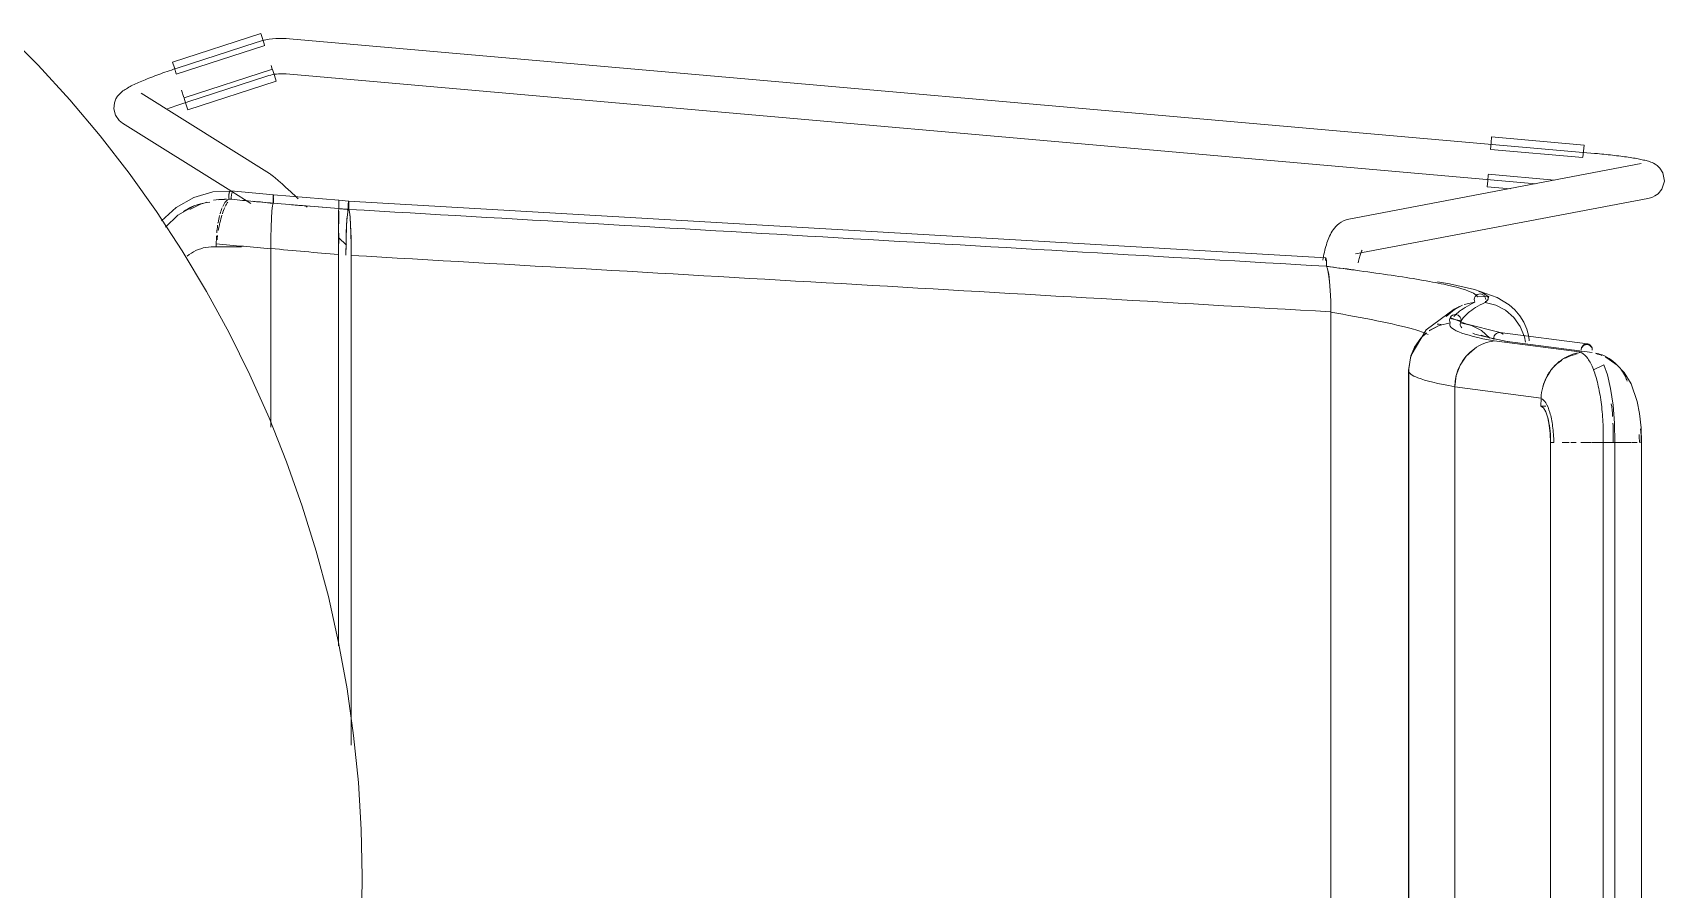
# Model space of a CAD drawing. Header units: millimetres. Extents: x 155927 to 326028, y -36033 to 97293.
# Drawn here: x 176379 to 176934, y 12301 to 12592 of the extents above; entities that cross this region are included whole.
import ezdxf

# ---------------------------------------------------------------- set-up
doc = ezdxf.new("R2010")
doc.units = ezdxf.units.MM
doc.header["$MEASUREMENT"] = 0
doc.layers.add('I-FURN', color=8, linetype='CONTINUOUS', lineweight=9)

msp = doc.modelspace()

# ---------------------------------------------------------------- linework, layer by layer
at = {"layer": 'I-FURN'}
for p, q in [((176381.21, 12580.73), (176369.96, 12592.1)), ((176426.88, 12581.73), (176456.88, 12591.42)), ((176456.88, 12591.42), (176457.51, 12589.47)), ((176428.18, 12577.69), (176458.19, 12587.38)), ((176455.25, 12588.42), (176428.43, 12579.71)), ((176455.29, 12588.44), (176455.25, 12588.42)), ((176456.39, 12588.77), (176455.29, 12588.44)), ((176457.49, 12589.05), (176456.39, 12588.77)), ((176458.61, 12589.29), (176457.49, 12589.05)), ((176457.51, 12589.47), (176458.15, 12587.5)), ((176459.73, 12589.49), (176458.61, 12589.29)), ((176460.87, 12589.64), (176459.73, 12589.49)), ((176462, 12589.74), (176460.87, 12589.64)), ((176463.14, 12589.8), (176462, 12589.74)), ((176464.29, 12589.82), (176463.14, 12589.8)), ((176465.43, 12589.79), (176464.29, 12589.82)), ((176466.57, 12589.71), (176465.43, 12589.79)), ((176909.89, 12550.76), (176466.57, 12589.71)), ((176392, 12568.91), (176381.21, 12580.73)), ((176427.51, 12579.78), (176426.88, 12581.73)), ((176460.39, 12580.57), (176460.76, 12579.41)), ((176414.32, 12574.34), (176414.83, 12574.57)), ((176414.83, 12574.57), (176415.35, 12574.81)), ((176415.35, 12574.81), (176415.9, 12575.05)), ((176415.9, 12575.05), (176416.46, 12575.29)), ((176416.46, 12575.29), (176417.04, 12575.54)), ((176417.04, 12575.54), (176417.63, 12575.79)), ((176417.63, 12575.79), (176418.24, 12576.04)), ((176418.24, 12576.04), (176418.87, 12576.29)), ((176418.87, 12576.29), (176419.51, 12576.54)), ((176419.51, 12576.54), (176420.16, 12576.79)), ((176420.16, 12576.79), (176420.83, 12577.05)), ((176420.83, 12577.05), (176421.51, 12577.3)), ((176421.51, 12577.3), (176422.19, 12577.56)), ((176422.19, 12577.56), (176422.89, 12577.81)), ((176422.89, 12577.81), (176423.6, 12578.06)), ((176423.6, 12578.06), (176424.32, 12578.32)), ((176424.32, 12578.32), (176425.04, 12578.57)), ((176425.04, 12578.57), (176425.77, 12578.82)), ((176425.77, 12578.82), (176426.5, 12579.07)), ((176426.5, 12579.07), (176427.24, 12579.32)), ((176427.24, 12579.32), (176427.98, 12579.56)), ((176428.14, 12577.81), (176427.51, 12579.78)), ((176427.98, 12579.56), (176428.43, 12579.71)), ((176460.79, 12579.31), (176430.79, 12569.62)), ((176432.09, 12565.58), (176462.1, 12575.27)), ((176432.14, 12568.3), (176458.96, 12577.01)), ((176458.96, 12577.01), (176459.59, 12577.2)), ((176459.59, 12577.2), (176460.23, 12577.37)), ((176460.23, 12577.37), (176460.88, 12577.51)), ((176460.83, 12579.19), (176461.47, 12577.22)), ((176460.88, 12577.51), (176461.53, 12577.62)), ((176461.47, 12577.22), (176462.1, 12575.27)), ((176461.53, 12577.62), (176462.19, 12577.71)), ((176462.19, 12577.71), (176462.85, 12577.77)), ((176462.85, 12577.77), (176463.51, 12577.81)), ((176463.51, 12577.81), (176464.17, 12577.82)), ((176464.17, 12577.82), (176464.83, 12577.8)), ((176464.83, 12577.8), (176465.49, 12577.76)), ((176465.49, 12577.76), (176465.52, 12577.76)), ((176465.52, 12577.75), (176889.86, 12540.47)), ((176402.31, 12556.67), (176392, 12568.91)), ((176407.15, 12567.88), (176407.67, 12569.26)), ((176407.67, 12569.26), (176408.24, 12570.17)), ((176408.24, 12570.17), (176408.75, 12570.8)), ((176408.75, 12570.8), (176409.22, 12571.26)), ((176409.22, 12571.26), (176409.65, 12571.63)), ((176409.65, 12571.63), (176410.05, 12571.95)), ((176410.05, 12571.95), (176410.44, 12572.22)), ((176410.44, 12572.22), (176410.83, 12572.48)), ((176410.83, 12572.48), (176411.22, 12572.72)), ((176411.22, 12572.72), (176411.62, 12572.96)), ((176411.62, 12572.96), (176412.03, 12573.19)), ((176412.03, 12573.19), (176412.45, 12573.42)), ((176412.45, 12573.42), (176412.89, 12573.65)), ((176412.89, 12573.65), (176413.35, 12573.87)), ((176413.35, 12573.87), (176413.82, 12574.11)), ((176413.82, 12574.11), (176414.32, 12574.34)), ((176459.86, 12543.91), (176416.28, 12571.22)), ((176429.96, 12572.2), (176430.76, 12569.72)), ((176431.46, 12567.53), (176430.83, 12569.5)), ((176406.97, 12565.9), (176407.15, 12567.88)), ((176407.56, 12563.68), (176406.97, 12565.9)), ((176408.79, 12561.94), (176407.56, 12563.68)), ((176425.16, 12565.86), (176425.79, 12566.09)), ((176425.79, 12566.09), (176426.42, 12566.32)), ((176426.42, 12566.32), (176427.07, 12566.56)), ((176427.07, 12566.56), (176427.73, 12566.8)), ((176427.73, 12566.8), (176428.39, 12567.03)), ((176428.39, 12567.03), (176429.07, 12567.27)), ((176429.07, 12567.27), (176429.75, 12567.5)), ((176429.75, 12567.5), (176430.43, 12567.73)), ((176430.43, 12567.73), (176431.12, 12567.96)), ((176431.12, 12567.96), (176431.81, 12568.19)), ((176432.09, 12565.58), (176431.46, 12567.53)), ((176431.81, 12568.19), (176432.14, 12568.3)), ((176408.79, 12561.94), (176409.91, 12561.05)), ((176409.91, 12561.05), (176446.67, 12538.02)), ((176412.12, 12544.04), (176402.31, 12556.67)), ((176874.51, 12552.23), (176874.69, 12554.29)), ((176874.69, 12554.29), (176874.87, 12556.33)), ((176874.87, 12556.33), (176906.28, 12553.57)), ((176906.28, 12553.57), (176906.1, 12551.53)), ((176925.74, 12547.28), (176826.45, 12528.47)), ((176874.5, 12552.1), (176905.91, 12549.34)), ((176906.1, 12551.53), (176905.92, 12549.47)), ((176910.05, 12550.75), (176909.89, 12550.76)), ((176910.8, 12550.68), (176910.05, 12550.75)), ((176911.55, 12550.61), (176910.8, 12550.68)), ((176912.3, 12550.54), (176911.55, 12550.61)), ((176913.04, 12550.46), (176912.3, 12550.54)), ((176913.78, 12550.39), (176913.04, 12550.46)), ((176914.51, 12550.31), (176913.78, 12550.39)), ((176915.24, 12550.23), (176914.51, 12550.31)), ((176915.96, 12550.15), (176915.24, 12550.23)), ((176916.67, 12550.06), (176915.96, 12550.15)), ((176917.36, 12549.98), (176916.67, 12550.06)), ((176918.05, 12549.89), (176917.36, 12549.98)), ((176918.73, 12549.81), (176918.05, 12549.89)), ((176919.39, 12549.72), (176918.73, 12549.81)), ((176920.04, 12549.63), (176919.39, 12549.72)), ((176920.67, 12549.54), (176920.04, 12549.63)), ((176921.29, 12549.45), (176920.67, 12549.54)), ((176921.9, 12549.36), (176921.29, 12549.45)), ((176922.48, 12549.27), (176921.9, 12549.36)), ((176923.05, 12549.17), (176922.48, 12549.27)), ((176923.6, 12549.08), (176923.05, 12549.17)), ((176924.14, 12548.99), (176923.6, 12549.08)), ((176924.65, 12548.89), (176924.14, 12548.99)), ((176925.15, 12548.8), (176924.65, 12548.89)), ((176925.62, 12548.7), (176925.15, 12548.8)), ((176926.08, 12548.61), (176925.62, 12548.7)), ((176926.53, 12548.51), (176926.08, 12548.61)), ((176926.95, 12548.41), (176926.53, 12548.51)), ((176927.37, 12548.3), (176926.95, 12548.41)), ((176927.77, 12548.2), (176927.37, 12548.3)), ((176928.16, 12548.08), (176927.77, 12548.2)), ((176928.56, 12547.96), (176928.16, 12548.08)), ((176928.96, 12547.81), (176928.56, 12547.96)), ((176929.39, 12547.65), (176928.96, 12547.81)), ((176929.87, 12547.43), (176929.39, 12547.65)), ((176930.43, 12547.13), (176929.87, 12547.43)), ((176931.13, 12546.65), (176930.43, 12547.13)), ((176421.41, 12531.01), (176412.12, 12544.04)), ((176459.86, 12543.91), (176460.19, 12543.7)), ((176460.19, 12543.7), (176460.44, 12543.52)), ((176460.44, 12543.52), (176460.67, 12543.34)), ((176460.67, 12543.34), (176460.9, 12543.17)), ((176460.9, 12543.17), (176461.12, 12542.99)), ((176461.12, 12542.99), (176461.35, 12542.8)), ((176461.35, 12542.8), (176461.59, 12542.6)), ((176461.59, 12542.6), (176461.84, 12542.38)), ((176461.84, 12542.38), (176462.11, 12542.15)), ((176462.11, 12542.15), (176462.39, 12541.91)), ((176462.39, 12541.91), (176462.68, 12541.65)), ((176462.68, 12541.65), (176462.99, 12541.38)), ((176462.99, 12541.38), (176463.31, 12541.09)), ((176873.38, 12539.42), (176873.56, 12541.47)), ((176873.56, 12541.47), (176873.75, 12543.53)), ((176896.24, 12541.68), (176873.76, 12543.65)), ((176932.04, 12545.79), (176931.13, 12546.65)), ((176933.08, 12544.14), (176932.04, 12545.79)), ((176932.73, 12538.63), (176933.56, 12541.38)), ((176933.56, 12541.38), (176933.08, 12544.14)), ((176434.1, 12535.8), (176428.09, 12532.42)), ((176440.62, 12537.68), (176434.1, 12535.8)), ((176447.53, 12537.97), (176440.62, 12537.68)), ((176446.64, 12538.09), (176461.13, 12536.67)), ((176447.05, 12537.78), (176453.49, 12533.75)), ((176461.04, 12535.73), (176461.03, 12535.28)), ((176461.03, 12535.27), (176461.04, 12535.72)), ((176461.06, 12536.11), (176461.04, 12535.73)), ((176461.04, 12535.72), (176461.06, 12536.11)), ((176461.08, 12536.41), (176461.06, 12536.11)), ((176461.06, 12536.11), (176461.08, 12536.4)), ((176461.1, 12536.6), (176461.08, 12536.41)), ((176461.13, 12536.67), (176461.1, 12536.6)), ((176461.1, 12536.59), (176461.13, 12536.66)), ((176461.16, 12536.6), (176461.13, 12536.67)), ((176461.13, 12536.66), (176483.33, 12534.84)), ((176461.13, 12536.66), (176461.16, 12536.6)), ((176461.18, 12536.41), (176461.16, 12536.6)), ((176461.16, 12536.6), (176461.18, 12536.41)), ((176461.2, 12536.12), (176461.18, 12536.41)), ((176461.18, 12536.41), (176461.2, 12536.12)), ((176461.23, 12535.29), (176461.22, 12535.74)), ((176461.22, 12535.74), (176461.23, 12535.29)), ((176463.31, 12541.09), (176463.65, 12540.79)), ((176463.65, 12540.79), (176464, 12540.48)), ((176464, 12540.48), (176464.37, 12540.15)), ((176464.37, 12540.15), (176464.74, 12539.8)), ((176464.74, 12539.8), (176465.13, 12539.45)), ((176465.13, 12539.45), (176465.54, 12539.08)), ((176465.54, 12539.08), (176465.95, 12538.7)), ((176465.95, 12538.7), (176466.37, 12538.31)), ((176466.37, 12538.31), (176466.81, 12537.9)), ((176466.81, 12537.9), (176467.25, 12537.49)), ((176467.25, 12537.49), (176467.71, 12537.07)), ((176467.71, 12537.07), (176468.17, 12536.64)), ((176468.17, 12536.64), (176468.64, 12536.2)), ((176468.64, 12536.2), (176469.12, 12535.75)), ((176469.12, 12535.75), (176469.6, 12535.29)), ((176873.38, 12539.42), (176881.28, 12538.73)), ((176928.9, 12535.71), (176928.39, 12535.58)), ((176929.52, 12535.93), (176928.9, 12535.71)), ((176930.33, 12536.3), (176929.52, 12535.93)), ((176931.41, 12537.05), (176930.33, 12536.3)), ((176932.73, 12538.63), (176931.41, 12537.05)), ((176430.18, 12517.63), (176421.41, 12531.01)), ((176428.09, 12532.42), (176423.09, 12527.81)), ((176434.5, 12533.1), (176428.68, 12529.73)), ((176460.67, 12531.19), (176460.51, 12528.71)), ((176460.52, 12528.75), (176460.67, 12531.19)), ((176460.67, 12531.21), (176460.84, 12532.93)), ((176460.84, 12532.92), (176460.67, 12531.19)), ((176461.04, 12533.82), (176460.84, 12532.92)), ((176460.84, 12532.93), (176461.04, 12533.81)), ((176461.03, 12535.28), (176461.03, 12534.78)), ((176461.03, 12534.78), (176461.03, 12535.27)), ((176461.03, 12534.78), (176461.03, 12534.29)), ((176461.03, 12534.28), (176461.03, 12534.78)), ((176461.03, 12534.29), (176461.04, 12533.82)), ((176461.04, 12533.81), (176461.03, 12534.28)), ((176461.22, 12533.83), (176461.23, 12534.3)), ((176461.23, 12534.3), (176461.22, 12533.83)), ((176461.23, 12534.8), (176461.23, 12535.29)), ((176461.23, 12535.29), (176461.23, 12534.79)), ((176461.23, 12534.3), (176461.23, 12534.8)), ((176461.23, 12534.79), (176461.23, 12534.3)), ((176472.09, 12532.93), (176472.59, 12532.45)), ((176483.3, 12529.37), (176483.31, 12531.11)), ((176483.31, 12531.11), (176483.3, 12529.37)), ((176483.31, 12531.11), (176483.32, 12532)), ((176483.32, 12532), (176483.31, 12531.11)), ((176483.32, 12533.91), (176483.33, 12534.29)), ((176483.33, 12534.29), (176483.32, 12533.91)), ((176483.32, 12533.45), (176483.32, 12533.91)), ((176483.32, 12533.91), (176483.32, 12533.46)), ((176483.32, 12533.46), (176483.32, 12532.97)), ((176483.32, 12532.96), (176483.32, 12533.45)), ((176483.32, 12532.97), (176483.32, 12532.47)), ((176483.32, 12532.47), (176483.32, 12532.96)), ((176483.32, 12532), (176483.32, 12532.47)), ((176483.32, 12532.47), (176483.32, 12532)), ((176483.33, 12534.77), (176483.33, 12534.84)), ((176483.33, 12534.84), (176483.33, 12534.77)), ((176486.69, 12534.57), (176483.33, 12534.83)), ((176483.33, 12534.77), (176483.33, 12534.83)), ((176483.33, 12534.83), (176483.33, 12534.77)), ((176483.33, 12534.58), (176483.33, 12534.77)), ((176483.33, 12534.77), (176483.34, 12534.58)), ((176483.34, 12534.58), (176483.33, 12534.77)), ((176483.33, 12534.77), (176483.33, 12534.58)), ((176483.33, 12534.29), (176483.33, 12534.58)), ((176483.33, 12534.58), (176483.33, 12534.29)), ((176483.34, 12534.58), (176483.34, 12534.28)), ((176483.34, 12534.29), (176483.34, 12534.58)), ((176483.34, 12533.9), (176483.34, 12534.29)), ((176483.34, 12534.28), (176483.34, 12533.9)), ((176483.34, 12533.9), (176483.34, 12533.45)), ((176483.34, 12533.45), (176483.34, 12533.9)), ((176483.34, 12533.45), (176483.34, 12532.96)), ((176483.34, 12532.96), (176483.34, 12533.45)), ((176483.34, 12532.96), (176483.34, 12532.46)), ((176483.34, 12532.46), (176483.34, 12532.96)), ((176483.34, 12532.46), (176483.34, 12531.99)), ((176483.34, 12531.99), (176483.34, 12532.46)), ((176483.37, 12529.35), (176483.35, 12531.1)), ((176483.35, 12531.09), (176483.37, 12529.34)), ((176486.38, 12530.82), (176486.19, 12529.07)), ((176486.59, 12531.72), (176486.38, 12530.82)), ((176486.6, 12533.63), (176486.58, 12533.18)), ((176486.58, 12533.18), (176486.58, 12532.69)), ((176486.58, 12532.69), (176486.58, 12532.19)), ((176486.58, 12532.19), (176486.59, 12531.72)), ((176486.61, 12534.01), (176486.6, 12533.63)), ((176486.64, 12534.31), (176486.61, 12534.01)), ((176486.66, 12534.49), (176486.64, 12534.31)), ((176486.69, 12534.56), (176486.66, 12534.49)), ((176486.69, 12534.56), (176818.6, 12515.28)), ((176486.72, 12534.5), (176486.69, 12534.56)), ((176486.74, 12534.31), (176486.72, 12534.5)), ((176486.77, 12534.02), (176486.74, 12534.31)), ((176486.78, 12533.64), (176486.77, 12534.02)), ((176486.8, 12533.18), (176486.78, 12533.64)), ((176486.79, 12531.73), (176486.8, 12532.2)), ((176487, 12530.84), (176486.79, 12531.73)), ((176486.8, 12532.69), (176486.8, 12533.18)), ((176486.8, 12532.2), (176486.8, 12532.69)), ((176487.19, 12529.09), (176487, 12530.84)), ((176828.68, 12516.68), (176927.97, 12535.49)), ((176928.39, 12535.58), (176927.97, 12535.49)), ((176428.68, 12529.73), (176424.45, 12525.7)), ((176460.33, 12522.17), (176460.4, 12525.61)), ((176460.4, 12525.61), (176460.33, 12522.18)), ((176460.4, 12525.68), (176460.52, 12528.71)), ((176460.51, 12528.71), (176460.4, 12525.61)), ((176483.27, 12523.73), (176483.28, 12526.86)), ((176483.28, 12526.86), (176483.27, 12523.73)), ((176483.3, 12529.37), (176483.28, 12526.86)), ((176483.28, 12526.86), (176483.3, 12529.36)), ((176483.38, 12526.85), (176483.37, 12529.35)), ((176483.37, 12529.34), (176483.38, 12526.84)), ((176486.03, 12526.57), (176485.9, 12523.45)), ((176486.19, 12529.07), (176486.03, 12526.57)), ((176487.36, 12526.59), (176487.19, 12529.09)), ((176487.48, 12523.46), (176487.36, 12526.59)), ((176821.12, 12524.83), (176820.76, 12524.29)), ((176821.52, 12525.36), (176821.12, 12524.83)), ((176821.97, 12525.89), (176821.52, 12525.36)), ((176822.49, 12526.41), (176821.97, 12525.89)), ((176823.09, 12526.92), (176822.49, 12526.41)), ((176823.77, 12527.41), (176823.09, 12526.92)), ((176824.56, 12527.84), (176823.77, 12527.41)), ((176825.46, 12528.21), (176824.56, 12527.84)), ((176826.45, 12528.47), (176825.46, 12528.21)), ((176441.75, 12518.97), (176441.75, 12520.01)), ((176460.33, 12522.08), (176460.3, 12518.32)), ((176460.3, 12518.44), (176460.33, 12522.08)), ((176483.27, 12520.16), (176483.27, 12523.73)), ((176483.27, 12523.73), (176483.27, 12520.16)), ((176485.94, 12519.6), (176483.27, 12522.17)), ((176483.27, 12516.37), (176483.27, 12520.16)), ((176483.27, 12520.16), (176483.27, 12516.37)), ((176483.39, 12523.72), (176483.39, 12520.16)), ((176483.39, 12520.17), (176483.39, 12523.72)), ((176485.82, 12519.9), (176485.8, 12516.22)), ((176485.9, 12523.45), (176485.82, 12519.9)), ((176487.56, 12519.89), (176487.48, 12523.46)), ((176487.58, 12516.11), (176487.56, 12519.89)), ((176818.58, 12519.14), (176818.41, 12518.51)), ((176818.76, 12519.76), (176818.58, 12519.14)), ((176818.96, 12520.36), (176818.76, 12519.76)), ((176819.16, 12520.95), (176818.96, 12520.36)), ((176819.38, 12521.54), (176819.16, 12520.95)), ((176819.62, 12522.11), (176819.38, 12521.54)), ((176819.87, 12522.67), (176819.62, 12522.11)), ((176820.14, 12523.22), (176819.87, 12522.67)), ((176820.43, 12523.75), (176820.14, 12523.22)), ((176820.76, 12524.29), (176820.43, 12523.75)), ((176438.41, 12503.91), (176430.18, 12517.63)), ((176450.26, 12519.02), (176440.51, 12519.02)), ((176460.3, 12518.32), (176460.3, 12457.76)), ((176460.3, 12457.76), (176460.3, 12518.32)), ((176483.27, 12383.54), (176483.27, 12516.37)), ((176483.27, 12516.37), (176483.27, 12383.54)), ((176487.58, 12349.84), (176487.58, 12516.11)), ((176487.58, 12516.11), (176487.58, 12349.84)), ((176817.69, 12515.17), (176817.57, 12514.47)), ((176817.82, 12515.86), (176817.69, 12515.17)), ((176817.95, 12516.54), (176817.82, 12515.86)), ((176818.09, 12517.21), (176817.95, 12516.54)), ((176818.25, 12517.87), (176818.09, 12517.21)), ((176818.41, 12518.51), (176818.25, 12517.87)), ((176818.45, 12514.74), (176818.42, 12514.36)), ((176818.42, 12514.36), (176818.45, 12514.74)), ((176818.5, 12515.03), (176818.45, 12514.74)), ((176818.45, 12514.74), (176818.5, 12515.03)), ((176818.55, 12515.21), (176818.6, 12515.28)), ((176818.6, 12515.27), (176818.55, 12515.21)), ((176818.75, 12514.71), (176818.7, 12515.01)), ((176818.7, 12515.01), (176818.75, 12514.71)), ((176818.78, 12514.32), (176818.75, 12514.71)), ((176818.75, 12514.71), (176818.78, 12514.33)), ((176818.78, 12514.33), (176818.8, 12513.87)), ((176818.8, 12513.87), (176818.78, 12514.32)), ((176818.81, 12513.38), (176818.8, 12513.87)), ((176818.8, 12513.87), (176818.81, 12513.38)), ((176829.71, 12514.13), (176829.61, 12513.63)), ((176829.81, 12514.6), (176829.71, 12514.13)), ((176829.91, 12515.04), (176829.81, 12514.6)), ((176830.02, 12515.46), (176829.91, 12515.04)), ((176830.12, 12515.86), (176830.02, 12515.46)), ((176830.23, 12516.22), (176830.12, 12515.86)), ((176830.34, 12516.56), (176830.23, 12516.22)), ((176830.45, 12516.86), (176830.34, 12516.56)), ((176830.55, 12517.13), (176830.45, 12516.86)), ((176830.64, 12517.36), (176830.55, 12517.13)), ((176830.73, 12517.56), (176830.64, 12517.36)), ((176830.8, 12517.71), (176830.73, 12517.56)), ((176830.85, 12517.8), (176830.8, 12517.71)), ((176830.89, 12517.87), (176830.85, 12517.8)), ((176830.91, 12517.9), (176830.89, 12517.87)), ((176818.79, 12512.41), (176818.81, 12512.88)), ((176818.81, 12512.88), (176818.79, 12512.41)), ((176818.79, 12512.41), (176819.19, 12511.51)), ((176819.19, 12511.51), (176818.79, 12512.41)), ((176818.81, 12512.88), (176818.81, 12513.38)), ((176818.81, 12513.38), (176818.81, 12512.88)), ((176819.19, 12511.51), (176819.55, 12509.77)), ((176819.56, 12509.76), (176819.19, 12511.51)), ((176819.55, 12509.76), (176819.86, 12507.3)), ((176819.87, 12507.26), (176819.56, 12509.76)), ((176446.08, 12489.87), (176438.41, 12503.91)), ((176819.87, 12507.27), (176820.1, 12504.21)), ((176820.11, 12504.16), (176819.87, 12507.26)), ((176820.11, 12504.16), (176820.26, 12500.69)), ((176820.26, 12500.63), (176820.11, 12504.16)), ((176860.58, 12506.43), (176856.51, 12507.17)), ((176869.1, 12504.54), (176860.58, 12506.43)), ((176876.73, 12501.87), (176869.1, 12504.54)), ((176869.63, 12502.51), (176869.32, 12502.13)), ((176869.32, 12502.12), (176869.64, 12502.5)), ((176870.04, 12502.79), (176869.63, 12502.51)), ((176869.64, 12502.5), (176870.04, 12502.79)), ((176870.5, 12502.98), (176870.04, 12502.79)), ((176870.04, 12502.79), (176870.5, 12502.97)), ((176870.98, 12503.04), (176870.5, 12502.98)), ((176870.5, 12502.97), (176870.98, 12503.03)), ((176871.47, 12502.96), (176870.98, 12503.04)), ((176870.98, 12503.03), (176871.47, 12502.96)), ((176871.47, 12502.96), (176871.92, 12502.76)), ((176871.92, 12502.77), (176871.47, 12502.96)), ((176872.32, 12502.47), (176871.92, 12502.77)), ((176871.92, 12502.76), (176872.31, 12502.46)), ((176872.31, 12502.46), (176872.62, 12502.08)), ((176872.62, 12502.08), (176872.32, 12502.47)), ((176820.26, 12500.63), (176820.32, 12496.94)), ((176820.32, 12496.86), (176820.26, 12500.63)), ((176820.32, 12113.46), (176820.32, 12496.86)), ((176820.32, 12496.86), (176820.32, 12113.38)), ((176852.65, 12490.85), (176862.19, 12497.84)), ((176862.26, 12497.79), (176859.42, 12495.38)), ((176859.42, 12495.38), (176862.26, 12497.78)), ((176862.19, 12497.84), (176863.93, 12498.73)), ((176864.99, 12499.21), (176862.26, 12497.79)), ((176862.26, 12497.78), (176863.93, 12498.73)), ((176869.2, 12500.21), (176865.58, 12499.43)), ((176865.59, 12499.42), (176869.2, 12500.21)), ((176869.11, 12501.68), (176869.02, 12501.19)), ((176869.02, 12501.18), (176869.11, 12501.67)), ((176869.02, 12501.19), (176869.05, 12500.69)), ((176869.05, 12500.68), (176869.02, 12501.18)), ((176869.05, 12500.69), (176869.2, 12500.21)), ((176869.2, 12500.21), (176869.05, 12500.68)), ((176869.32, 12502.13), (176869.11, 12501.68)), ((176869.11, 12501.67), (176869.32, 12502.12)), ((176873.93, 12502.23), (176870.08, 12502.04)), ((176872.62, 12502.08), (176872.82, 12501.62)), ((176872.82, 12501.62), (176872.62, 12502.08)), ((176872.85, 12500.63), (176872.68, 12500.16)), ((176872.69, 12500.16), (176872.85, 12500.63)), ((176876.32, 12499.26), (176872.69, 12500.16)), ((176872.82, 12501.62), (176872.89, 12501.13)), ((176872.89, 12501.13), (176872.82, 12501.62)), ((176873.61, 12501.07), (176873.93, 12502.23)), ((176879.64, 12497.52), (176876.32, 12499.26)), ((176880.84, 12499.36), (176876.73, 12501.87)), ((176882.46, 12495.04), (176879.64, 12497.52)), ((176882.8, 12497.63), (176880.84, 12499.36)), ((176884.49, 12495.65), (176882.8, 12497.63)), ((176857.1, 12492.31), (176853.7, 12490.56)), ((176853.71, 12490.55), (176857.1, 12492.3)), ((176860.81, 12493.2), (176857.1, 12492.31)), ((176860.61, 12494.17), (176860.69, 12494.66)), ((176860.69, 12494.66), (176860.61, 12494.17)), ((176860.65, 12493.67), (176860.61, 12494.17)), ((176860.61, 12494.17), (176860.65, 12493.67)), ((176860.81, 12493.2), (176860.65, 12493.67)), ((176860.65, 12493.67), (176860.81, 12493.2)), ((176860.69, 12494.66), (176860.9, 12495.11)), ((176860.89, 12495.11), (176860.69, 12494.66)), ((176864.6, 12493.88), (176860.71, 12494.72)), ((176866.16, 12492.84), (176860.84, 12495.01)), ((176861.21, 12495.49), (176860.89, 12495.11)), ((176860.9, 12495.11), (176861.21, 12495.49)), ((176861.61, 12495.79), (176861.21, 12495.49)), ((176861.21, 12495.49), (176861.61, 12495.78)), ((176862.07, 12495.98), (176861.61, 12495.79)), ((176861.61, 12495.78), (176862.07, 12495.97)), ((176862.07, 12495.97), (176862.56, 12496.04)), ((176862.56, 12496.04), (176862.07, 12495.98)), ((176862.56, 12496.04), (176863.05, 12495.97)), ((176863.05, 12495.98), (176862.56, 12496.04)), ((176863.52, 12495.79), (176863.05, 12495.98)), ((176863.05, 12495.97), (176863.51, 12495.78)), ((176863.51, 12495.78), (176863.92, 12495.49)), ((176863.92, 12495.49), (176863.52, 12495.79)), ((176863.92, 12495.49), (176864.23, 12495.11)), ((176864.23, 12495.11), (176863.92, 12495.49)), ((176864.23, 12495.11), (176864.43, 12494.66)), ((176864.43, 12494.66), (176864.23, 12495.11)), ((176864.48, 12493.67), (176864.31, 12493.2)), ((176864.32, 12493.2), (176864.48, 12493.67)), ((176868.03, 12492.31), (176864.32, 12493.2)), ((176864.43, 12494.66), (176864.51, 12494.17)), ((176864.52, 12494.17), (176864.43, 12494.66)), ((176864.51, 12494.17), (176864.48, 12493.67)), ((176864.48, 12493.67), (176864.52, 12494.17)), ((176877.78, 12489.88), (176866.16, 12492.84)), ((176871.43, 12490.56), (176868.03, 12492.31)), ((176884.64, 12491.95), (176882.46, 12495.04)), ((176885.86, 12493.45), (176884.49, 12495.65)), ((176886.04, 12488.44), (176884.64, 12491.95)), ((176886.89, 12491.08), (176885.86, 12493.45)), ((176453.18, 12475.53), (176446.08, 12489.87)), ((176847.53, 12482.2), (176852.65, 12490.85)), ((176850.83, 12488.05), (176848.66, 12484.91)), ((176848.66, 12484.91), (176850.83, 12488.04)), ((176852.74, 12489.85), (176850.83, 12488.05)), ((176850.83, 12488.04), (176852.74, 12489.84)), ((176871.39, 12489.05), (176873.83, 12488.29)), ((176874.3, 12488.05), (176871.43, 12490.56)), ((176873.83, 12488.29), (176880.12, 12486.92)), ((176875.68, 12488.52), (176875.6, 12488.03)), ((176875.6, 12488.03), (176875.64, 12487.53)), ((176875.87, 12488.97), (176875.68, 12488.52)), ((176905.49, 12483.22), (176875.79, 12487.06)), ((176876.17, 12489.35), (176875.87, 12488.97)), ((176876.56, 12489.65), (176876.17, 12489.35)), ((176877, 12489.84), (176876.56, 12489.65)), ((176877.47, 12489.91), (176877, 12489.84)), ((176877.94, 12489.84), (176877.47, 12489.91)), ((176907.48, 12486.04), (176877.7, 12489.89)), ((176878.38, 12489.65), (176877.94, 12489.84)), ((176878.76, 12489.36), (176878.38, 12489.65)), ((176909.04, 12483.2), (176879.34, 12487.04)), ((176886.03, 12488.43), (176886.4, 12486.69)), ((176886.4, 12486.7), (176886.04, 12488.44)), ((176887.55, 12488.58), (176886.89, 12491.08)), ((176887.7, 12487.16), (176887.55, 12488.58)), ((176846.67, 12477.01), (176847.46, 12482.05)), ((176846.82, 12477.55), (176847.3, 12481.34)), ((176847.29, 12481.34), (176846.82, 12477.55)), ((176848.66, 12484.91), (176847.29, 12481.34)), ((176847.3, 12481.34), (176848.66, 12484.91)), ((176847.46, 12482.05), (176848.83, 12485.23)), ((176866.29, 12481.94), (176864.21, 12478.83)), ((176869.03, 12484.43), (176866.29, 12481.94)), ((176905.51, 12483.65), (176903.07, 12483.97)), ((176913.67, 12481.55), (176913.47, 12481.65)), ((176917.56, 12478.88), (176913.67, 12481.55)), ((176459.7, 12460.92), (176453.18, 12475.53)), ((176846.67, 12477.01), (176846.67, 12172.21)), ((176846.82, 12132.77), (176846.82, 12477.55)), ((176846.82, 12477.55), (176846.82, 12132.77)), ((176862.89, 12475.28), (176862.42, 12471.51)), ((176864.21, 12478.83), (176862.89, 12475.28)), ((176913.06, 12479.01), (176909.52, 12477.25)), ((176914.22, 12475.56), (176913.06, 12479.01)), ((176915.32, 12470.87), (176914.22, 12475.56)), ((176919.86, 12476.4), (176917.56, 12478.88)), ((176922.25, 12472.52), (176919.86, 12476.4)), ((176862.42, 12471.51), (176891.69, 12467.65)), ((176862.42, 12138.8), (176862.42, 12471.51)), ((176862.42, 12471.51), (176862.42, 12138.8)), ((176916.17, 12465.25), (176915.32, 12470.87)), ((176924.38, 12466.47), (176922.25, 12472.52)), ((176891.69, 12467.65), (176891.63, 12464.94)), ((176893.29, 12464.94), (176891.63, 12464.94)), ((176891.63, 12464.94), (176892.49, 12464.3)), ((176892.49, 12464.3), (176893.28, 12462.95)), ((176916.65, 12459.13), (176916.17, 12465.25)), ((176925.17, 12462.44), (176924.38, 12466.47)), ((176465.64, 12446.07), (176459.7, 12460.92)), ((176893.28, 12462.95), (176893.95, 12460.96)), ((176893.95, 12460.96), (176894.46, 12458.47)), ((176894.46, 12458.47), (176894.78, 12455.62)), ((176916.75, 12452.58), (176916.65, 12459.13)), ((176925.67, 12457.61), (176925.17, 12462.44)), ((176894.78, 12455.62), (176894.88, 12452.58)), ((176894.88, 12452.58), (176894.88, 12157.73)), ((176894.94, 12157.73), (176894.94, 12452.58)), ((176898.8, 12452.58), (176901.26, 12452.58)), ((176901.78, 12452.58), (176903.62, 12452.58)), ((176905.25, 12452.58), (176908.81, 12452.58)), ((176912.81, 12452.58), (176909, 12452.58)), ((176909, 12452.58), (176912.81, 12452.58)), ((176912.78, 12452.58), (176912.78, 12157.73)), ((176912.9, 12452.58), (176916.75, 12452.58)), ((176913.12, 12452.58), (176912.9, 12452.58)), ((176913.45, 12452.58), (176913.12, 12452.58)), ((176913.87, 12452.58), (176913.45, 12452.58)), ((176914.34, 12452.58), (176913.87, 12452.58)), ((176914.84, 12452.58), (176914.34, 12452.58)), ((176915.33, 12452.58), (176914.84, 12452.58)), ((176915.79, 12452.58), (176915.33, 12452.58)), ((176916.18, 12452.58), (176915.79, 12452.58)), ((176916.48, 12452.58), (176916.18, 12452.58)), ((176916.68, 12452.58), (176916.48, 12452.58)), ((176919.53, 12452.58), (176916.5, 12452.58)), ((176916.5, 12452.58), (176919.52, 12452.58)), ((176916.75, 12452.58), (176916.68, 12452.58)), ((176916.75, 12157.73), (176916.75, 12452.58)), ((176919.69, 12452.58), (176922.26, 12452.58)), ((176922.54, 12452.58), (176924.29, 12452.58)), ((176925.48, 12452.58), (176925.77, 12452.58)), ((176925.78, 12452.58), (176925.61, 12452.58)), ((176925.78, 12452.58), (176925.67, 12457.61)), ((176925.78, 12157.73), (176925.78, 12452.58)), ((176470.97, 12430.98), (176465.64, 12446.07)), ((176475.7, 12415.7), (176470.97, 12430.98)), ((176479.82, 12400.24), (176475.7, 12415.7)), ((176483.31, 12384.63), (176479.82, 12400.24)), ((176486.17, 12368.88), (176483.31, 12384.63)), ((176488.4, 12353.04), (176486.17, 12368.88)), ((176490, 12337.12), (176488.4, 12353.04)), ((176490.96, 12321.15), (176490, 12337.12)), ((176491.28, 12305.16), (176490.96, 12321.15)), ((176491.19, 12296.52), (176491.28, 12305.16))]:
    msp.add_line(p, q, dxfattribs=at)
for centre, major_axis, ratio, start_param, end_param in [((176877.49, 12471.38), (0, -15.78), 0.955139, 3.495799, 3.737346), ((176877.49, 12471.38), (0, -15.78), 0.955139, 3.254129, 3.495629), ((176877.47, 12487.94), (0, -1.96), 0.955139, 2.379629, 4.923331), ((176877.49, 12471.38), (0, -15.78), 0.955139, 3.737469, 4.704147), ((176910.03, 12452.58), (15.75, 0), 0.000004, 2.669107, 2.851347), ((176921.51, 12452.58), (0, 12.4), 0.287441, 4.712389, 4.932602)]:
    msp.add_ellipse(centre, major_axis=major_axis, ratio=ratio, start_param=start_param, end_param=end_param, dxfattribs=at)
for points, knots in [([(176446.08, 12535.25), (176446.06, 12535.39), (176446.03, 12535.68), (176446.01, 12536.1), (176446.03, 12536.47), (176446.05, 12536.77), (176446.08, 12537.04), (176446.13, 12537.29), (176446.19, 12537.51), (176446.26, 12537.71), (176446.36, 12537.9), (176446.45, 12538.01), (176446.49, 12538.04)], [0, 0, 0, 0, 0.0555556, 0.1111111, 0.1666667, 0.1944444, 0.2222222, 0.2777778, 0.3055556, 0.3333333, 0.3888889, 0.4444444, 0.4444444, 0.4444444, 0.4444444]), ([(176430.62, 12531.04), (176431.51, 12531.61), (176434.33, 12533.28), (176437.44, 12533.89), (176439.58, 12534.18)], [0.591443, 0.591443, 0.591443, 0.591443, 0.6666667, 0.8236682, 0.8236682, 0.8236682, 0.8236682]), ([(176438.48, 12534.17), (176437.13, 12533.78), (176435.17, 12533.05), (176433.35, 12532.04), (176432.77, 12531.7)], [0.2297626, 0.2297626, 0.2297626, 0.2297626, 0.3333333, 0.3824546, 0.3824546, 0.3824546, 0.3824546]), ([(176443.93, 12532.73), (176444.25, 12533.41), (176444.94, 12534.54), (176445.69, 12535.11), (176446.08, 12535.25)], [0.6690305, 0.6690305, 0.6690305, 0.6690305, 0.8333333, 1, 1, 1, 1]), ([(176483.34, 12531.99), (176479.65, 12532.3), (176474.31, 12532.74), (176468.98, 12533.18), (176467.33, 12533.32)], [0, 0, 0, 0, 0.5, 0.7233886, 0.7233886, 0.7233886, 0.7233886]), ([(176485.8, 12516.22), (176485.8, 12518.73), (176485.85, 12522.5), (176486.02, 12526.69), (176486.24, 12530.04), (176486.45, 12531.43), (176486.59, 12531.72)], [-0.996036, -0.996036, -0.996036, -0.996036, -0.6666667, -0.5, -0.3333333, 0, 0, 0, 0]), ([(176486.69, 12534.57), (176486.71, 12534.57), (176486.74, 12534.43), (176486.77, 12534.04), (176486.79, 12533.65), (176486.8, 12533.19), (176486.8, 12532.7), (176486.8, 12532.2), (176486.79, 12531.88), (176486.79, 12531.73)], [-0.498493, -0.498493, -0.498493, -0.498493, -0.375, -0.3125, -0.25, -0.1875, -0.125, -0.0625, 0, 0, 0, 0]), ([(176486.79, 12531.73), (176486.93, 12531.45), (176487.14, 12530.06), (176487.36, 12526.7), (176487.49, 12523.54), (176487.57, 12519.93), (176487.58, 12517.38), (176487.58, 12516.11)], [-1, -1, -1, -1, -0.666667, -0.5, -0.333333, -0.166667, 0, 0, 0, 0]), ([(176442.32, 12527.05), (176442.33, 12527.11), (176442.48, 12528.01), (176442.66, 12528.87), (176442.85, 12529.61)], [0.3250374, 0.3250374, 0.3250374, 0.3250374, 0.3333333, 0.4607325, 0.4607325, 0.4607325, 0.4607325]), ([(176442.93, 12527.08), (176442.89, 12526.9), (176442.71, 12526.08), (176442.53, 12525.23), (176442.41, 12524.54)], [-0.3590539, -0.3590539, -0.3590539, -0.3590539, -0.3333333, -0.2410291, -0.2410291, -0.2410291, -0.2410291]), ([(176431.86, 12515.86), (176432.76, 12516.62), (176435.76, 12518.55), (176439.36, 12519.18), (176441.75, 12518.97)], [0.5, 0.5, 0.5, 0.5, 0.6666667, 1, 1, 1, 1]), ([(176818.79, 12512.41), (176826.34, 12511.39), (176841.55, 12509.36), (176859.99, 12506.31), (176868.29, 12503.87), (176869.89, 12502.45), (176870.08, 12502.04)], [0, 0, 0, 0, 0.25, 0.5, 0.75, 0.8499411, 0.8499411, 0.8499411, 0.8499411]), ([(176870.48, 12503.93), (176871.11, 12503.7), (176874.01, 12502.44), (176874.24, 12501.18), (176872.69, 12500.16)], [0.6929173, 0.6929173, 0.6929173, 0.6929173, 0.75, 1, 1, 1, 1]), ([(176820.32, 12496.86), (176825.71, 12495.88), (176836.49, 12493.94), (176847.66, 12491.4), (176852.04, 12489.83), (176853.3, 12489.24)], [0, 0, 0, 0, 0.25, 0.5, 0.6520319, 0.6520319, 0.6520319, 0.6520319]), ([(176869.2, 12500.21), (176866.79, 12499.04), (176864.14, 12497.42), (176862.46, 12495.79), (176862.07, 12495.33)], [0, 0, 0, 0, 0.5, 0.6963068, 0.6963068, 0.6963068, 0.6963068]), ([(176872.68, 12500.16), (176870.28, 12499), (176866.85, 12496.91), (176865.07, 12494.81), (176864.6, 12493.88)], [0, 0, 0, 0, 0.5, 0.9025383, 0.9025383, 0.9025383, 0.9025383]), ([(176909.08, 12484.07), (176909.08, 12484.21), (176909.07, 12484.44), (176909, 12484.73), (176908.9, 12485), (176908.72, 12485.31), (176908.43, 12485.63), (176908.07, 12485.87), (176907.72, 12486), (176907.41, 12486.05), (176907.14, 12486.05), (176906.87, 12486.02), (176906.62, 12485.95), (176906.37, 12485.83), (176906.06, 12485.64), (176905.73, 12485.32), (176905.5, 12484.92), (176905.38, 12484.57), (176905.33, 12484.31), (176905.31, 12484.14), (176905.31, 12484.07)], [0.1111111, 0.1111111, 0.1111111, 0.1111111, 0.1666667, 0.1944444, 0.2222222, 0.2777778, 0.3333333, 0.3888889, 0.4444444, 0.4791667, 0.5138889, 0.5486111, 0.5833333, 0.6180556, 0.6527778, 0.7222222, 0.7916667, 0.8263889, 0.8611111, 0.8888889, 0.8888889, 0.8888889, 0.8888889]), ([(176905.41, 12484.47), (176905.44, 12484.59), (176905.54, 12484.82), (176905.82, 12485.23), (176906.36, 12485.69), (176907.24, 12485.94), (176908.02, 12485.71), (176908.53, 12485.32), (176908.83, 12484.93), (176909.02, 12484.47), (176909.05, 12484.14), (176909.06, 12483.98)], [-0.8125, -0.8125, -0.8125, -0.8125, -0.765625, -0.71875, -0.625, -0.5, -0.375, -0.3125, -0.25, -0.1875, -0.125, -0.125, -0.125, -0.125]), ([(176892.27, 12471.26), (176892.59, 12472.47), (176894.01, 12475.96), (176896.46, 12479.25), (176898.62, 12480.38)], [-0.8301962, -0.8301962, -0.8301962, -0.8301962, -0.6666667, -0.3333333, -0.3333333, -0.3333333, -0.3333333]), ([(176918.29, 12478.09), (176917.5, 12479.03), (176915.69, 12480.71), (176912.87, 12482.31), (176910.96, 12482.77), (176910.22, 12482.93)], [0.5, 0.5, 0.5, 0.5, 0.6666667, 0.8333333, 0.9365189, 0.9365189, 0.9365189, 0.9365189]), ([(176846.67, 12477.01), (176846.67, 12476.18), (176849.05, 12474.35), (176856.69, 12472.52), (176862.42, 12471.51)], [0.0892847, 0.0892847, 0.0892847, 0.0892847, 0.5, 1, 1, 1, 1]), ([(176909.52, 12477.25), (176910.06, 12475.83), (176911.06, 12472.5), (176912.15, 12466.44), (176912.78, 12459.58), (176912.86, 12454.93), (176912.81, 12452.58)], [0.3397465, 0.3397465, 0.3397465, 0.3397465, 0.5, 0.6666667, 0.8333333, 0.9999948, 0.9999948, 0.9999948, 0.9999948]), ([(176920.94, 12473.45), (176920.76, 12473.97), (176920.19, 12475.31), (176919.45, 12476.57), (176918.92, 12477.3)], [0.260519, 0.260519, 0.260519, 0.260519, 0.3333333, 0.4544474, 0.4544474, 0.4544474, 0.4544474])]:
    msp.add_open_spline(points, degree=3, knots=knots, dxfattribs=at)
for points in [[(176447.39, 12537.9), (176447.34, 12537.86), (176447.25, 12537.74), (176447.12, 12537.44), (176447, 12537.06), (176446.9, 12536.6), (176446.84, 12536.11), (176446.81, 12535.61), (176446.81, 12535.3), (176446.82, 12535.15)], [(176440.8, 12534.91), (176442.03, 12535.1), (176443.29, 12535.14), (176444.55, 12535.14)], [(176445.25, 12535.21), (176444.35, 12535.19), (176443.45, 12535.14), (176442.56, 12535.03)], [(176443.03, 12530.27), (176443.24, 12531), (176443.47, 12531.64), (176443.72, 12532.24)], [(176444.65, 12532.42), (176444.36, 12531.79), (176444.08, 12531.04), (176443.82, 12530.22)], [(176445.73, 12534.24), (176445.4, 12533.83), (176445.08, 12533.31), (176444.77, 12532.67)], [(176446.08, 12535.25), (176448.53, 12535.01), (176453.48, 12534.53), (176458.51, 12534.05), (176461.04, 12533.82)], [(176454.14, 12534.53), (176456.42, 12534.3), (176458.73, 12534.08), (176461.04, 12533.85)], [(176483.32, 12532), (176479.61, 12532.3), (176472.17, 12532.91), (176464.75, 12533.51), (176461.04, 12533.81)], [(176483.32, 12532), (176483.9, 12531.95), (176485.06, 12531.86), (176486.21, 12531.77), (176486.79, 12531.73)], [(176483.34, 12531.99), (176483.88, 12531.95), (176484.96, 12531.86), (176486.05, 12531.77), (176486.59, 12531.72)], [(176486.59, 12531.72), (176486.57, 12532.32), (176486.58, 12533.82), (176486.65, 12534.57), (176486.69, 12534.57)], [(176818.79, 12512.41), (176763.55, 12515.63), (176652.96, 12522.07), (176542.19, 12528.51), (176486.79, 12531.73)], [(176441.92, 12523.73), (176441.99, 12524.63), (176442.09, 12525.52), (176442.22, 12526.37)], [(176443.66, 12529.8), (176443.41, 12528.99), (176443.18, 12528.12), (176442.97, 12527.2)], [(176440.23, 12519.02), (176440.74, 12519.03), (176441.24, 12519.01), (176441.75, 12518.97)], [(176441.75, 12520.01), (176441.76, 12520.96), (176441.79, 12521.89), (176441.85, 12522.8)], [(176441.75, 12520.01), (176444.78, 12519.76), (176450.92, 12519.21), (176457.17, 12518.62), (176460.3, 12518.32)], [(176442.16, 12522.85), (176442.1, 12522.38), (176442.05, 12521.91), (176442, 12521.43)], [(176460.3, 12518.44), (176464.12, 12518.09), (176467.95, 12517.75), (176471.78, 12517.4)], [(176471.78, 12517.4), (176475.6, 12517.06), (176479.44, 12516.72), (176483.27, 12516.37)], [(176487.58, 12516.11), (176543.11, 12512.91), (176598.64, 12509.72), (176654.08, 12506.52)], [(176818.8, 12512.39), (176821.92, 12512), (176825.08, 12511.6), (176828.2, 12511.21)], [(176654.08, 12506.52), (176709.54, 12503.33), (176764.96, 12500.13), (176820.32, 12496.94)], [(176856.35, 12492.81), (176856.82, 12492.75), (176857.28, 12492.7), (176857.75, 12492.64)], [(176860.81, 12493.2), (176860.26, 12492.18), (176862.23, 12490.13), (176870.29, 12488.08), (176875.79, 12487.06)], [(176864.31, 12493.2), (176864.02, 12492.65), (176864.17, 12492.11), (176864.74, 12491.57)], [(176868.47, 12489.66), (176870.36, 12489.01), (176873.17, 12488.35), (176876.21, 12487.69)], [(176905.49, 12483.22), (176904.25, 12483.07), (176901.88, 12482.49), (176898.54, 12480.72), (176895.7, 12478.2), (176893.51, 12475.05), (176892.09, 12471.45), (176891.73, 12468.95), (176891.69, 12467.65)], [(176899.98, 12481.23), (176901.24, 12481.93), (176902.61, 12482.33), (176903.99, 12482.67)], [(176905.49, 12483.01), (176906.21, 12482.66), (176907.62, 12481.35), (176908.88, 12478.89), (176909.45, 12477.42)], [(176910.37, 12482.75), (176911.05, 12482.59), (176911.73, 12482.39), (176912.38, 12482.14)], [(176846.82, 12477.55), (176846.72, 12477.37), (176846.67, 12477.19), (176846.67, 12477.01)], [(176891.71, 12467.41), (176892.26, 12467.28), (176893.36, 12466.33), (176894.76, 12463.01), (176895.72, 12458.21), (176895.98, 12454.48), (176896.01, 12452.58)], [(176915.54, 12465.74), (176915.72, 12464.33), (176915.88, 12462.88), (176915.99, 12461.4)], [(176894.93, 12453.42), (176894.88, 12456.2), (176894.52, 12458.75), (176894, 12460.96)], [(176916.11, 12459.18), (176916.22, 12457), (176916.25, 12454.8), (176916.21, 12452.58)], [(176925.51, 12457.18), (176925.63, 12455.71), (176925.7, 12454.16), (176925.69, 12452.58)]]:
    msp.add_open_spline(points, degree=3, dxfattribs=at)

doc.saveas('drawing.dxf')
